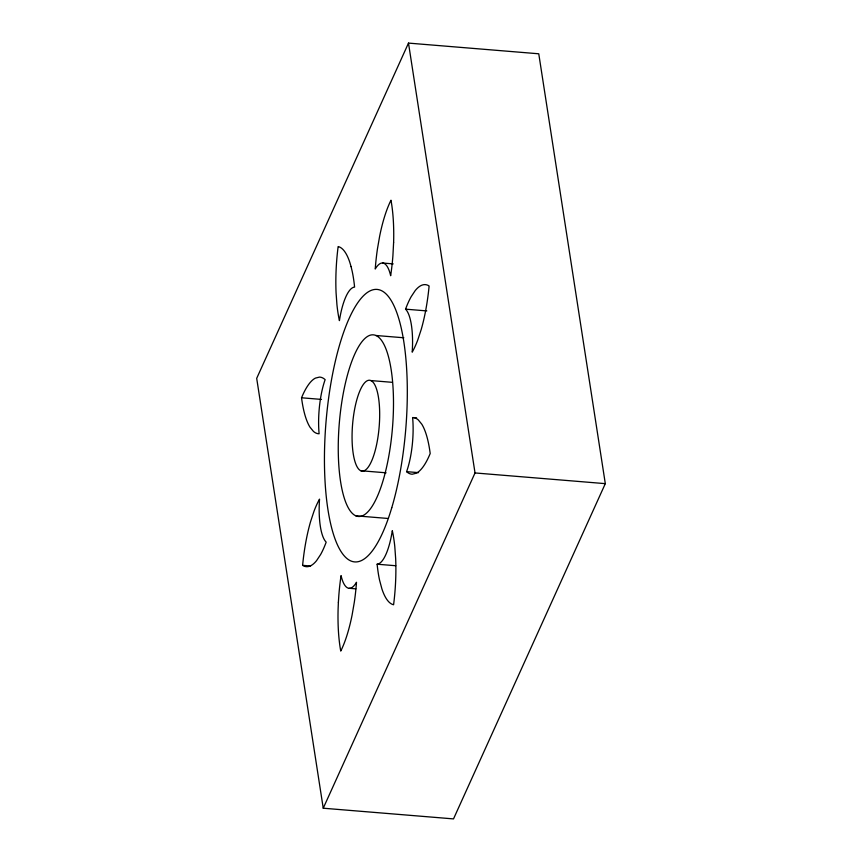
<?xml version="1.0" encoding="UTF-8"?>
<svg xmlns="http://www.w3.org/2000/svg" width="862" height="862" viewBox="0 0 862 862"><rect width="100%" height="100%" fill="white"/><g stroke="black" fill="none" stroke-linecap="round" stroke-linejoin="round"><path stroke-width="1.29" d="M408.491 43.1L256.693 378.353L323.239 808.211L453.509 818.9L605.307 483.647L538.761 53.789L408.491 43.1L475.027 472.947L323.239 808.211M382.545 263.018L393.18 263.891M405.549 309.167A83.743 24.524 -85.3 0 1 411.142 296.733L415.128 290.699A83.743 24.524 -85.3 0 1 429.114 285.968A83.743 24.524 -85.3 0 1 421.162 329.65L417.811 339.833A83.743 24.524 -85.3 0 1 412.198 352.159A45.567 13.339 -85.3 0 0 405.549 309.167L426.809 310.913M375.907 335.49A91.135 26.69 -85.3 0 1 383.127 480.393A91.135 26.69 -85.3 0 1 338.561 461.084A91.135 26.69 -85.3 0 1 375.907 335.49L403.825 337.775M370.886 380.573A45.567 13.339 -85.3 0 1 374.496 453.024A45.567 13.339 -85.3 0 1 352.213 443.37A45.567 13.339 -85.3 0 1 370.886 380.573L392.156 382.319M301.538 397.781A83.743 24.524 -85.3 0 1 315.417 378.106L319.446 377.103A83.743 24.524 -85.3 0 1 325.136 379.657A45.567 13.339 -85.3 0 0 319.112 433.758A83.743 24.524 -85.3 0 1 313.402 431.356L309.954 427.121A83.743 24.524 -85.3 0 1 301.538 397.781L321.472 399.418M413.954 417.661L416.605 417.887M475.027 472.947L605.307 483.647M406.595 471.654A83.743 24.524 -85.3 0 0 412.284 474.208L416.314 473.206A83.743 24.524 -85.3 0 0 430.192 453.52A83.743 24.524 -85.3 0 0 421.777 424.179L418.329 419.945A83.743 24.524 -85.3 0 0 412.618 417.553A45.567 13.339 -85.3 0 1 406.595 471.654L418.555 472.635M360.844 470.738L386.101 472.807M355.823 515.821L387.717 518.439M377.125 564.211A45.567 13.339 -85.3 0 0 392.307 530.68A83.743 24.524 -85.3 0 1 394.785 546.508L395.658 558.522A83.743 24.524 -85.3 0 1 393.589 604.758A83.743 24.524 -85.3 0 1 381.909 588.908L379.56 580.137A83.743 24.524 -85.3 0 1 377.125 564.211L395.744 565.731M302.616 565.343A83.743 24.524 -85.3 0 0 316.591 560.602L320.589 554.578A83.743 24.524 -85.3 0 0 326.181 542.133A45.567 13.339 -85.3 0 1 319.533 499.152A83.743 24.524 -85.3 0 0 313.919 511.478L310.568 521.661A83.743 24.524 -85.3 0 0 302.616 565.343L310.589 566M349.185 588.293L355.834 588.843M338.378 602.29L338.109 608.971A83.743 24.524 -85.3 0 0 340.749 651.079A83.743 24.524 -85.3 0 0 352.095 615.037L354.304 602.279A83.743 24.524 -85.3 0 0 356.502 582.281A45.567 13.339 -85.3 0 1 341.061 575.601A83.743 24.524 -85.3 0 0 338.82 595.567L338.378 602.29M393.622 242.33L392.91 255.734A83.743 24.524 -85.3 0 1 390.658 275.711A45.567 13.339 -85.3 0 0 375.229 269.019A83.743 24.524 -85.3 0 1 377.427 249.032L379.636 236.274A83.743 24.524 -85.3 0 1 390.982 200.232A83.743 24.524 -85.3 0 1 393.622 242.33M351.06 266.584L349.821 262.404A83.743 24.524 -85.3 0 0 338.141 246.554A83.743 24.524 -85.3 0 0 336.072 292.778L336.945 304.792A83.743 24.524 -85.3 0 0 339.423 320.621A45.567 13.339 -85.3 0 1 354.594 287.1A83.743 24.524 -85.3 0 0 352.159 271.174L351.06 266.584M391.757 507.761A136.702 40.029 -85.3 0 0 380.929 290.397A136.702 40.029 -85.3 0 0 324.909 478.798A136.702 40.029 -85.3 0 0 391.757 507.761"/></g></svg>
